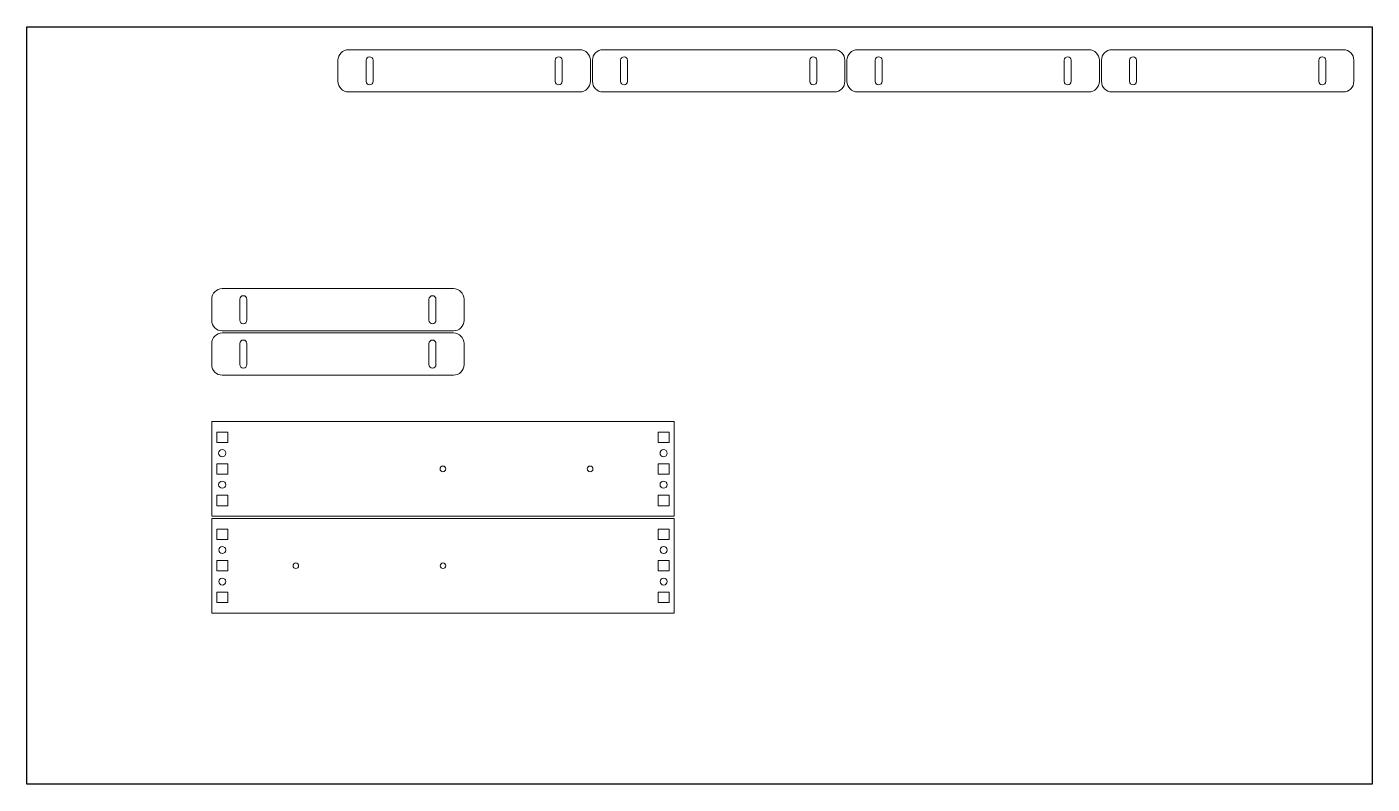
# Model space of a CAD drawing. Header units: inches. Extents: x 0 to 32, y 0 to 18.
import ezdxf

# ---------------------------------------------------------------- set-up
doc = ezdxf.new("R2010")
doc.units = ezdxf.units.IN
doc.header["$MEASUREMENT"] = 0

msp = doc.modelspace()

# ---------------------------------------------------------------- linework, layer by layer
for p, q in [((0, 0), (0, 18)), ((0, 18), (32, 18)), ((32, 18), (32, 0)), ((32, 0), (0, 0))]:
    msp.add_line(p, q)
at = {"color": 7, "linetype": 'Continuous', "lineweight": 15}
for p, q in [((13.152, 17.459), (7.652, 17.459)), ((19.206, 17.459), (13.706, 17.459)), ((25.26, 17.459), (19.76, 17.459)), ((31.314, 17.459), (25.814, 17.459)), ((7.4, 17.207), (7.4, 16.707)), ((8.069, 17.207), (8.069, 16.707)), ((8.235, 16.707), (8.235, 17.207)), ((12.569, 17.207), (12.569, 16.707)), ((12.735, 16.707), (12.735, 17.207)), ((13.404, 16.707), (13.404, 17.207)), ((13.454, 17.207), (13.454, 16.707)), ((14.123, 17.207), (14.123, 16.707)), ((14.289, 16.707), (14.289, 17.207)), ((18.623, 17.207), (18.623, 16.707)), ((18.789, 16.707), (18.789, 17.207)), ((19.458, 16.707), (19.458, 17.207)), ((19.508, 17.207), (19.508, 16.707)), ((20.177, 17.207), (20.177, 16.707)), ((20.343, 16.707), (20.343, 17.207)), ((24.677, 17.207), (24.677, 16.707)), ((24.843, 16.707), (24.843, 17.207)), ((25.512, 16.707), (25.512, 17.207)), ((25.562, 17.207), (25.562, 16.707)), ((26.231, 17.207), (26.231, 16.707)), ((26.397, 16.707), (26.397, 17.207)), ((30.731, 17.207), (30.731, 16.707)), ((30.897, 16.707), (30.897, 17.207)), ((31.566, 16.707), (31.566, 17.207)), ((7.652, 16.455), (13.152, 16.455)), ((13.706, 16.455), (19.206, 16.455)), ((19.76, 16.455), (25.26, 16.455)), ((25.814, 16.455), (31.314, 16.455)), ((4.396, 11.527), (4.396, 11.027)), ((10.148, 11.779), (4.648, 11.779)), ((5.065, 11.527), (5.065, 11.027)), ((5.231, 11.027), (5.231, 11.527)), ((9.565, 11.527), (9.565, 11.027)), ((9.731, 11.027), (9.731, 11.527)), ((10.4, 11.027), (10.4, 11.527)), ((4.648, 10.775), (10.148, 10.775)), ((10.148, 10.725), (4.648, 10.725)), ((4.396, 10.473), (4.396, 9.973)), ((5.065, 10.473), (5.065, 9.973)), ((5.231, 9.973), (5.231, 10.473)), ((9.565, 10.473), (9.565, 9.973)), ((9.731, 9.973), (9.731, 10.473)), ((10.4, 9.973), (10.4, 10.473)), ((4.648, 9.721), (10.148, 9.721)), ((4.396, 6.367), (4.396, 8.617)), ((4.396, 8.617), (15.396, 8.617)), ((4.516, 8.117), (4.516, 8.367)), ((4.516, 8.367), (4.776, 8.367)), ((4.776, 8.367), (4.776, 8.117)), ((15.016, 8.117), (15.016, 8.367)), ((15.016, 8.367), (15.276, 8.367)), ((15.276, 8.367), (15.276, 8.117)), ((15.396, 8.617), (15.396, 6.367)), ((4.776, 8.117), (4.516, 8.117)), ((15.276, 8.117), (15.016, 8.117)), ((4.516, 7.367), (4.516, 7.617)), ((4.516, 7.617), (4.776, 7.617)), ((4.776, 7.367), (4.516, 7.367)), ((4.776, 7.617), (4.776, 7.367)), ((15.016, 7.367), (15.016, 7.617)), ((15.016, 7.617), (15.276, 7.617)), ((15.276, 7.367), (15.016, 7.367)), ((15.276, 7.617), (15.276, 7.367)), ((4.516, 6.617), (4.516, 6.867)), ((4.516, 6.867), (4.776, 6.867)), ((4.776, 6.867), (4.776, 6.617)), ((15.016, 6.617), (15.016, 6.867)), ((15.016, 6.867), (15.276, 6.867)), ((15.276, 6.867), (15.276, 6.617)), ((4.776, 6.617), (4.516, 6.617)), ((15.276, 6.617), (15.016, 6.617)), ((15.396, 6.367), (4.396, 6.367)), ((15.4, 6.317), (4.396, 6.317)), ((4.396, 6.317), (4.396, 4.063)), ((15.4, 4.063), (15.4, 6.317)), ((4.52, 6.063), (4.52, 5.817)), ((4.776, 6.063), (4.52, 6.063)), ((4.52, 5.817), (4.776, 5.817)), ((4.776, 5.817), (4.776, 6.063)), ((15.02, 6.063), (15.02, 5.817)), ((15.276, 6.063), (15.02, 6.063)), ((15.02, 5.817), (15.276, 5.817)), ((15.276, 5.817), (15.276, 6.063)), ((4.776, 5.313), (4.52, 5.313)), ((4.52, 5.313), (4.52, 5.067)), ((4.776, 5.067), (4.776, 5.313)), ((15.276, 5.313), (15.02, 5.313)), ((15.02, 5.313), (15.02, 5.067)), ((15.276, 5.067), (15.276, 5.313)), ((4.52, 5.067), (4.776, 5.067)), ((15.02, 5.067), (15.276, 5.067)), ((4.52, 4.563), (4.52, 4.317)), ((4.776, 4.563), (4.52, 4.563)), ((4.776, 4.317), (4.776, 4.563)), ((15.02, 4.563), (15.02, 4.317)), ((15.276, 4.563), (15.02, 4.563)), ((15.276, 4.317), (15.276, 4.563)), ((4.52, 4.317), (4.776, 4.317)), ((15.02, 4.317), (15.276, 4.317)), ((4.396, 4.063), (15.4, 4.063))]:
    msp.add_line(p, q, dxfattribs=at)
for centre, radius in [((4.646, 7.867), 0.0848), ((15.146, 7.867), 0.0847), ((9.896, 7.492), 0.068), ((13.396, 7.492), 0.068), ((4.646, 7.117), 0.0847), ((15.146, 7.117), 0.0848), ((4.648, 5.565), 0.0827), ((15.148, 5.565), 0.0827), ((6.398, 5.19), 0.066), ((9.898, 5.19), 0.066), ((4.648, 4.815), 0.0827), ((15.148, 4.815), 0.0827)]:
    msp.add_circle(centre, radius, dxfattribs=at)
for centre, radius, start, end in [((7.652, 17.207), 0.252, 90, 180), ((8.152, 17.207), 0.083, 0, 180), ((12.652, 17.207), 0.083, 0, 180), ((13.152, 17.207), 0.252, 0, 90), ((13.706, 17.207), 0.252, 90, 180), ((14.206, 17.207), 0.083, 0, 180), ((18.706, 17.207), 0.083, 0, 180), ((19.206, 17.207), 0.252, 0, 90), ((19.76, 17.207), 0.252, 90, 180), ((20.26, 17.207), 0.083, 0, 180), ((24.76, 17.207), 0.083, 0, 180), ((25.26, 17.207), 0.252, 0, 90), ((25.814, 17.207), 0.252, 90, 180), ((26.314, 17.207), 0.083, 0, 180), ((30.814, 17.207), 0.083, 0, 180), ((31.314, 17.207), 0.252, 0, 90), ((7.652, 16.707), 0.252, 180, 270), ((8.152, 16.707), 0.083, 180, 0), ((12.652, 16.707), 0.083, 180, 0), ((13.152, 16.707), 0.252, 270, 0), ((13.706, 16.707), 0.252, 180, 270), ((14.206, 16.707), 0.083, 180, 0), ((18.706, 16.707), 0.083, 180, 0), ((19.206, 16.707), 0.252, 270, 0), ((19.76, 16.707), 0.252, 180, 270), ((20.26, 16.707), 0.083, 180, 0), ((24.76, 16.707), 0.083, 180, 0), ((25.26, 16.707), 0.252, 270, 0), ((25.814, 16.707), 0.252, 180, 270), ((26.314, 16.707), 0.083, 180, 0), ((30.814, 16.707), 0.083, 180, 0), ((31.314, 16.707), 0.252, 270, 0), ((4.648, 11.527), 0.252, 90, 180), ((5.148, 11.527), 0.083, 0, 180), ((9.648, 11.527), 0.083, 0, 180), ((10.148, 11.527), 0.252, 0, 90), ((4.648, 11.027), 0.252, 180, 270), ((5.148, 11.027), 0.083, 180, 0), ((9.648, 11.027), 0.083, 180, 0), ((10.148, 11.027), 0.252, 270, 0), ((4.648, 10.473), 0.252, 90, 180), ((10.148, 10.473), 0.252, 0, 90), ((5.148, 10.473), 0.083, 0, 180), ((9.648, 10.473), 0.083, 0, 180), ((4.648, 9.973), 0.252, 180, 270), ((5.148, 9.973), 0.083, 180, 0), ((9.648, 9.973), 0.083, 180, 0), ((10.148, 9.973), 0.252, 270, 0)]:
    msp.add_arc(centre, radius, start, end, dxfattribs=at)

doc.saveas('drawing.dxf')
